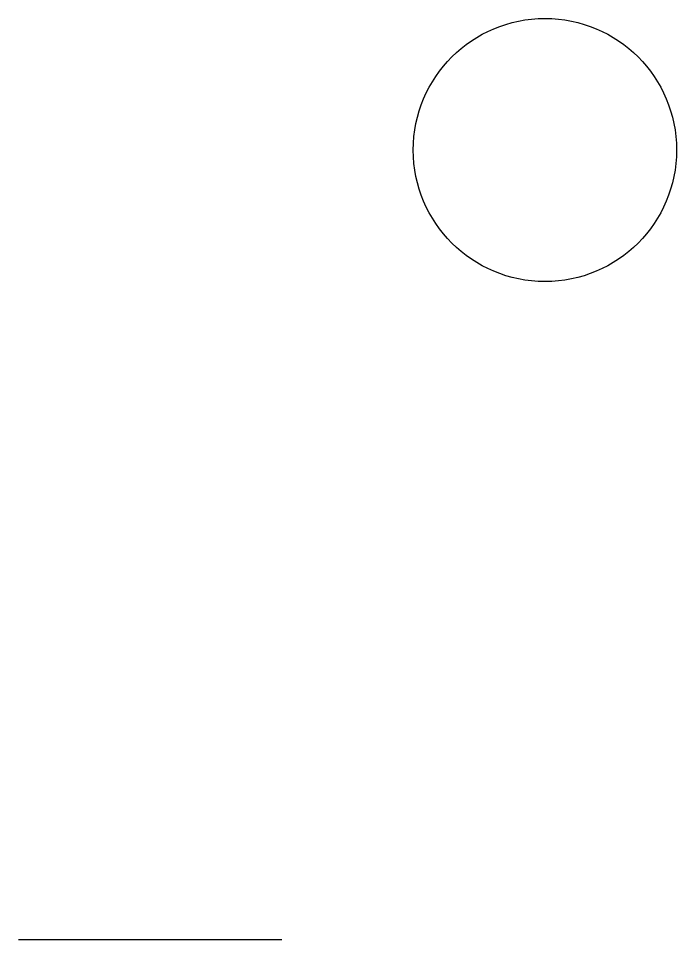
# Model space of a CAD drawing. Header units: inches. Extents: x 0 to 2.5, y 0 to 3.5.
import ezdxf

# ---------------------------------------------------------------- set-up
doc = ezdxf.new("R2010")
doc.units = ezdxf.units.IN
doc.layers.add('CUT', color=1, linetype='Continuous')

msp = doc.modelspace()

# ---------------------------------------------------------------- linework, layer by layer
at = {"layer": 'CUT'}
msp.add_line((0, 0), (1, 0), dxfattribs=at)
msp.add_circle((2, 3), 0.5, dxfattribs=at)

doc.saveas('drawing.dxf')
